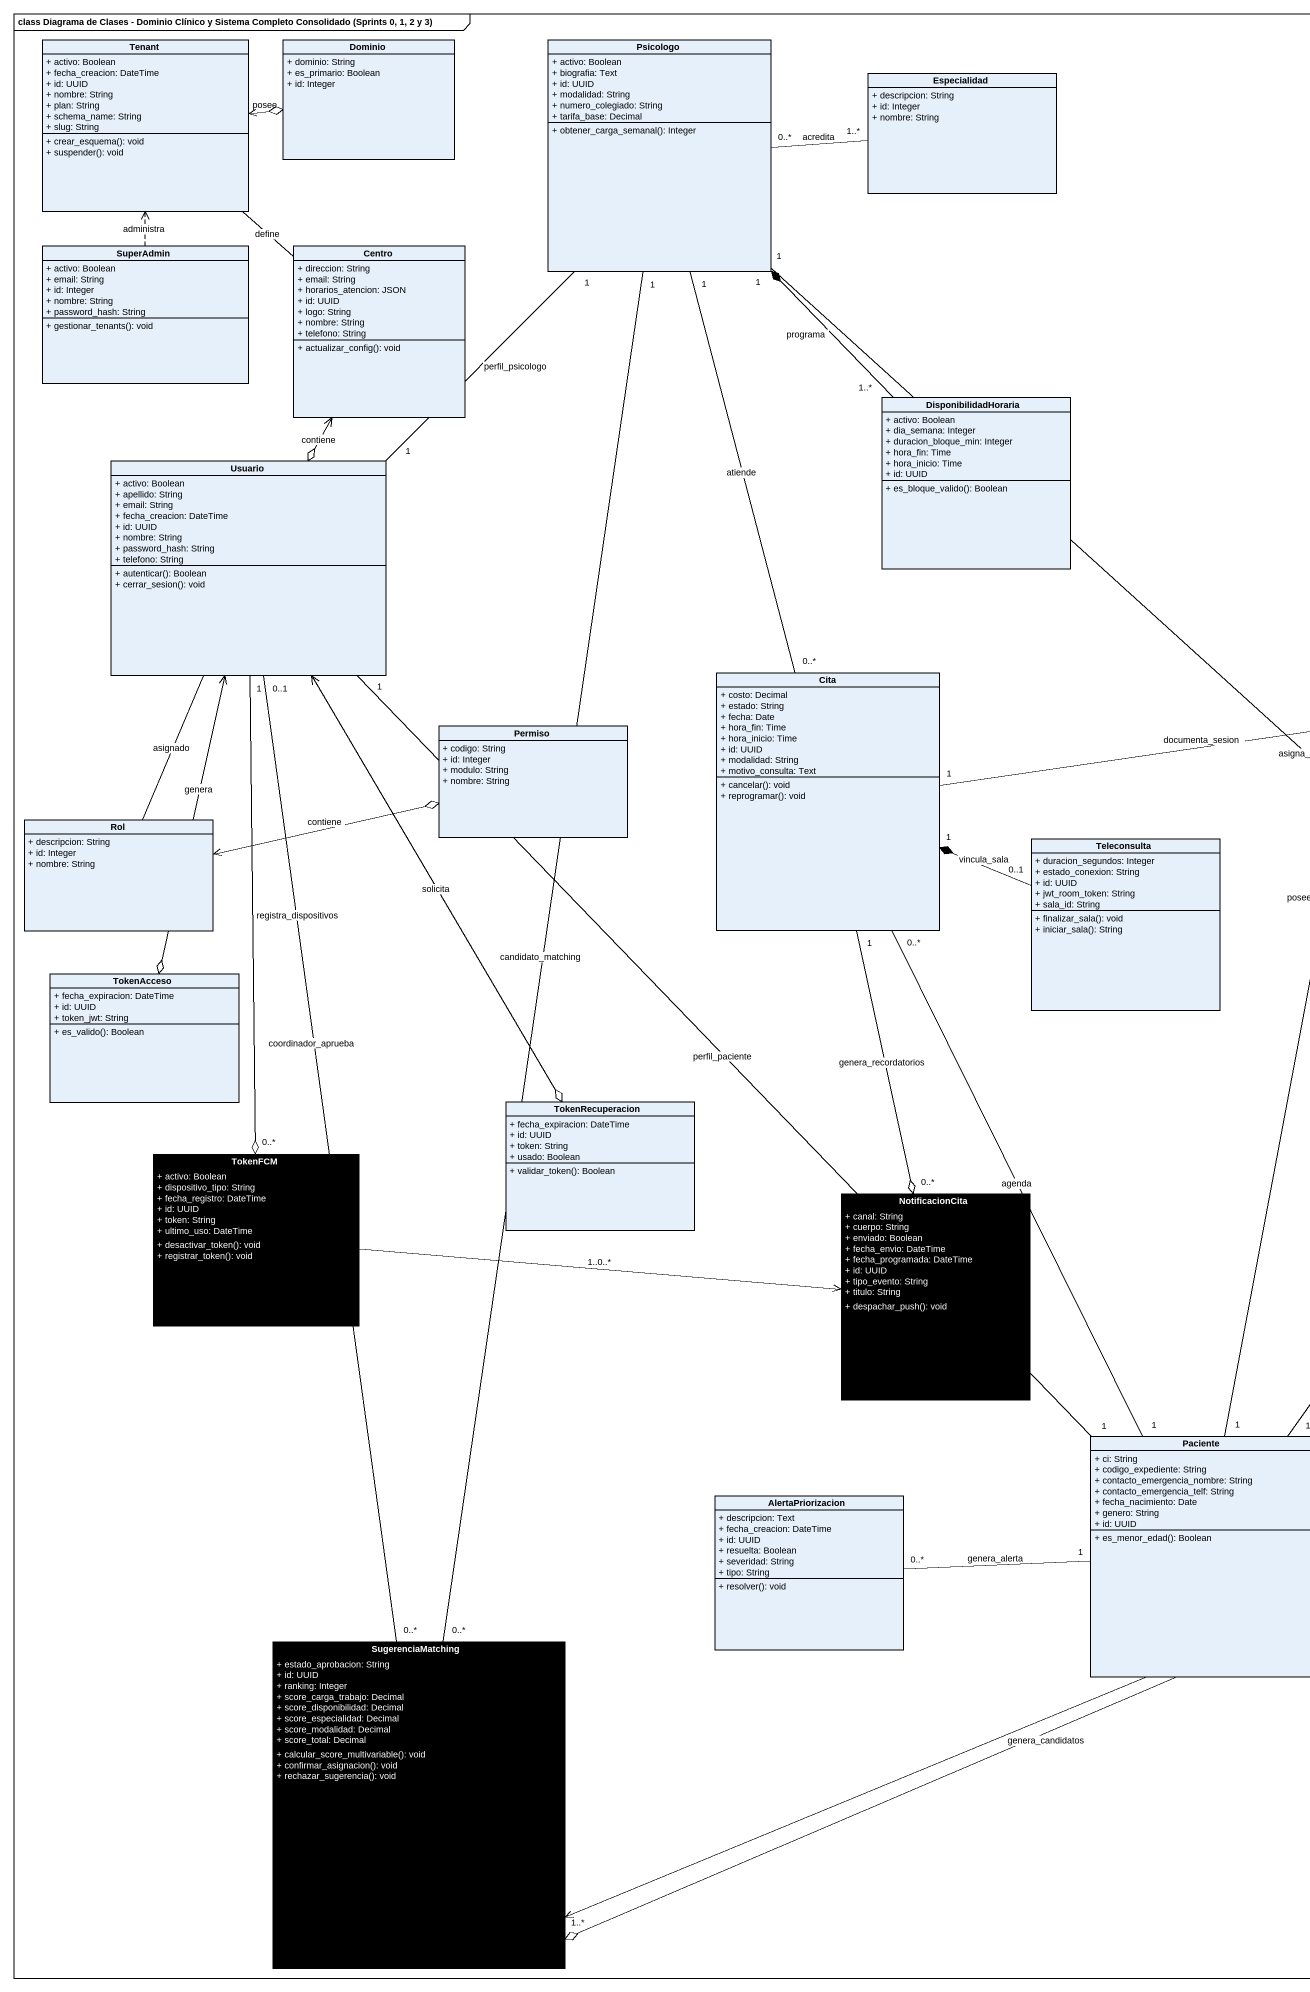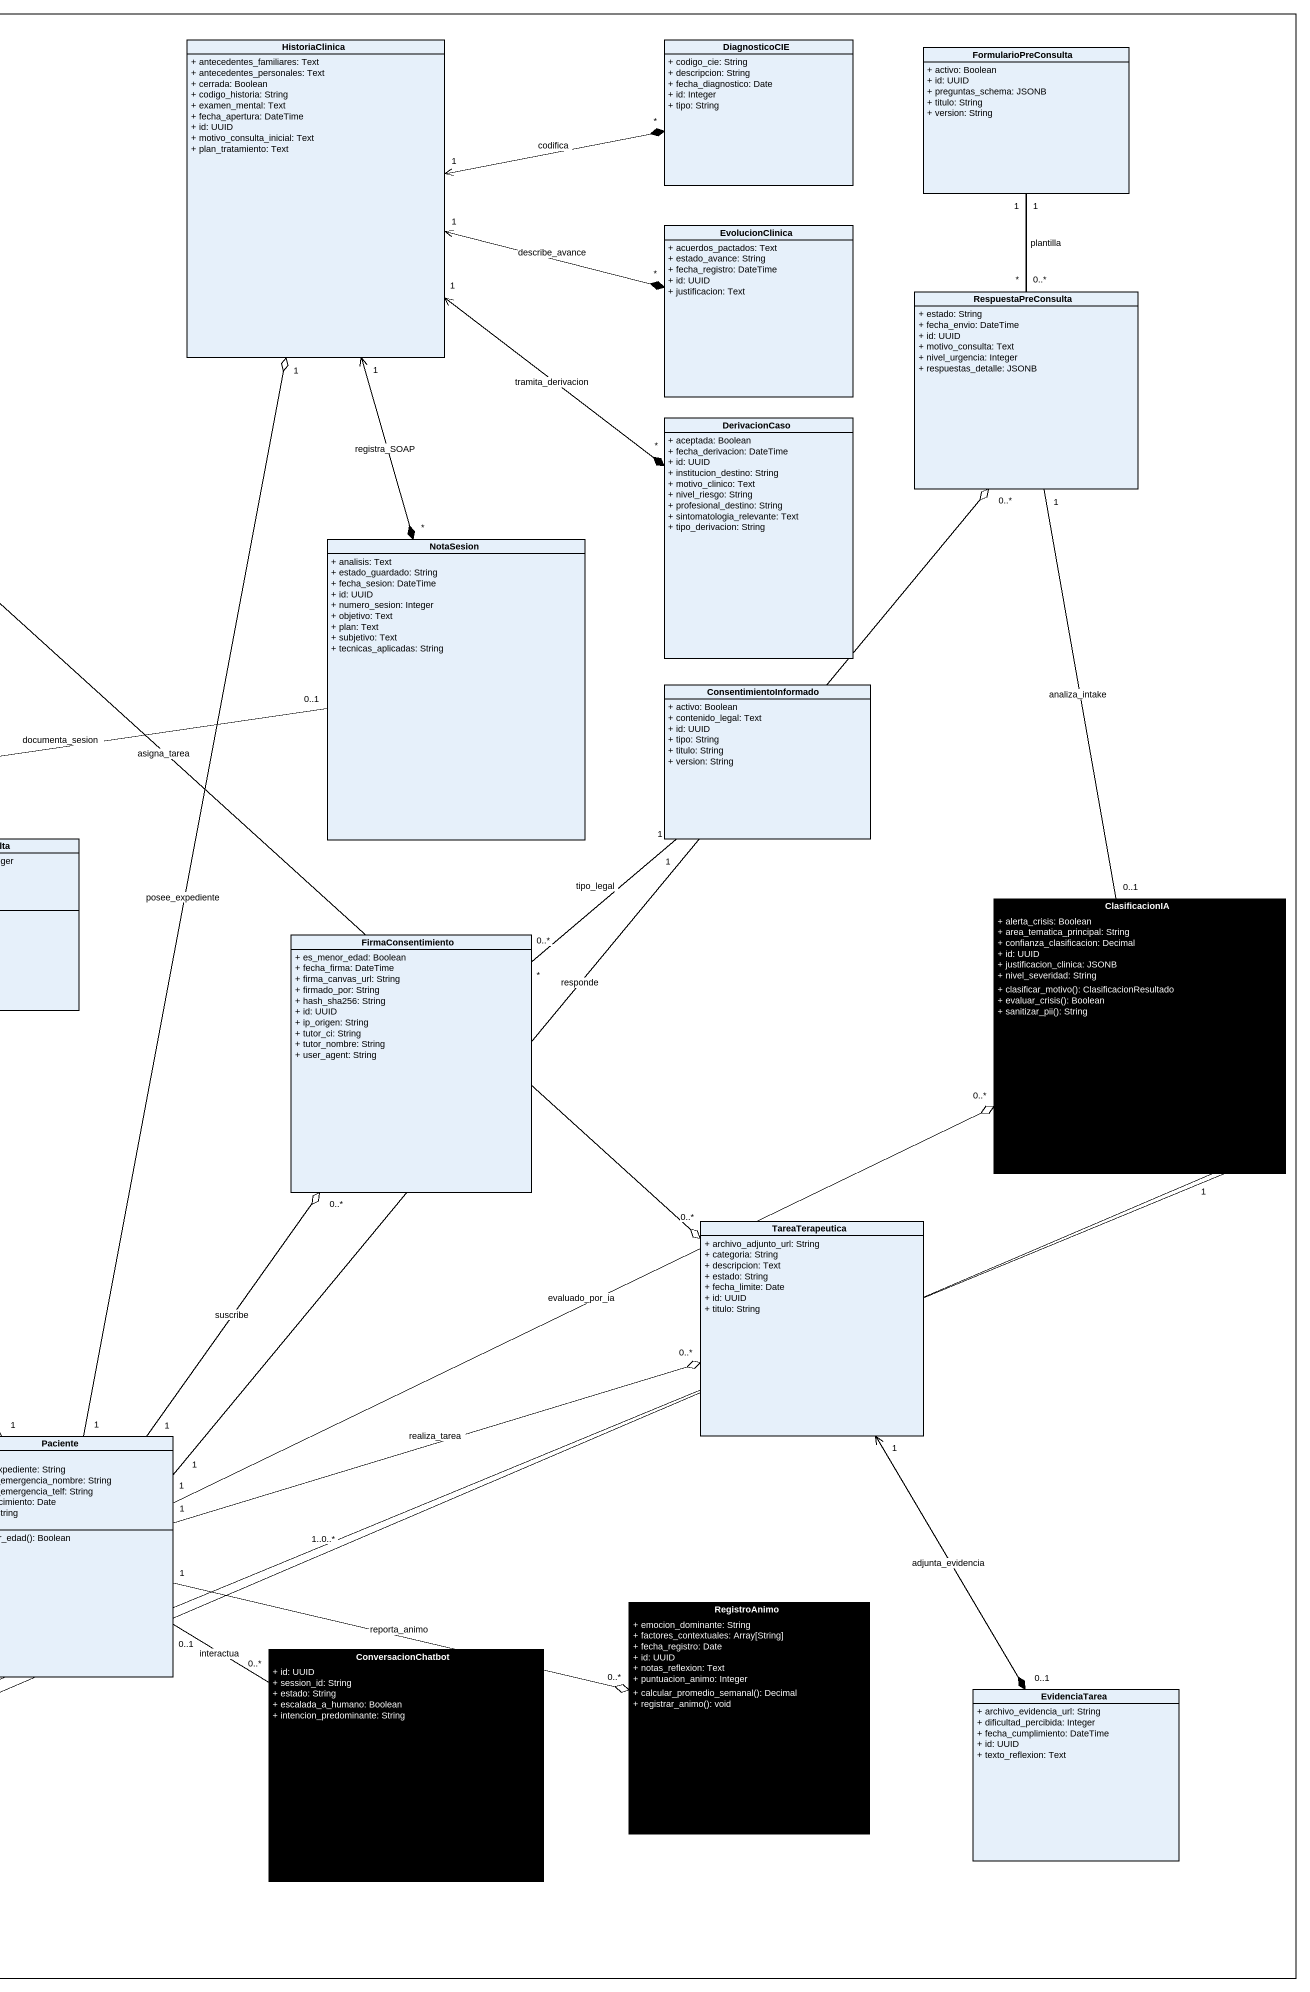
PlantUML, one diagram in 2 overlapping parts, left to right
@startuml
mainframe class Diagrama de Clases - Dominio Clínico y Sistema Completo Consolidado (Sprints 0, 1, 2 y 3)
hide circle
hide empty members
skinparam classAttributeIconSize 0
class Tenant {
  + activo: Boolean
  + fecha_creacion: DateTime
  + id: UUID
  + nombre: String
  + plan: String
  + schema_name: String
  + slug: String
  + crear_esquema(): void
  + suspender(): void
}
class Dominio {
  + dominio: String
  + es_primario: Boolean
  + id: Integer
}
class Psicologo {
  + activo: Boolean
  + biografia: Text
  + id: UUID
  + modalidad: String
  + numero_colegiado: String
  + tarifa_base: Decimal
  + obtener_carga_semanal(): Integer
}
class HistoriaClinica {
  + antecedentes_familiares: Text
  + antecedentes_personales: Text
  + cerrada: Boolean
  + codigo_historia: String
  + examen_mental: Text
  + fecha_apertura: DateTime
  + id: UUID
  + motivo_consulta_inicial: Text
  + plan_tratamiento: Text
}
class DiagnosticoCIE {
  + codigo_cie: String
  + descripcion: String
  + fecha_diagnostico: Date
  + id: Integer
  + tipo: String
}
class FormularioPreConsulta {
  + activo: Boolean
  + id: UUID
  + preguntas_schema: JSONB
  + titulo: String
  + version: String
}
class Especialidad {
  + descripcion: String
  + id: Integer
  + nombre: String
}
class SuperAdmin {
  + activo: Boolean
  + email: String
  + id: Integer
  + nombre: String
  + password_hash: String
  + gestionar_tenants(): void
}
class Centro {
  + direccion: String
  + email: String
  + horarios_atencion: JSON
  + id: UUID
  + logo: String
  + nombre: String
  + telefono: String
  + actualizar_config(): void
}
class EvolucionClinica {
  + acuerdos_pactados: Text
  + estado_avance: String
  + fecha_registro: DateTime
  + id: UUID
  + justificacion: Text
}
class RespuestaPreConsulta {
  + estado: String
  + fecha_envio: DateTime
  + id: UUID
  + motivo_consulta: Text
  + nivel_urgencia: Integer
  + respuestas_detalle: JSONB
}
class DisponibilidadHoraria {
  + activo: Boolean
  + dia_semana: Integer
  + duracion_bloque_min: Integer
  + hora_fin: Time
  + hora_inicio: Time
  + id: UUID
  + es_bloque_valido(): Boolean
}
class DerivacionCaso {
  + aceptada: Boolean
  + fecha_derivacion: DateTime
  + id: UUID
  + institucion_destino: String
  + motivo_clinico: Text
  + nivel_riesgo: String
  + profesional_destino: String
  + sintomatologia_relevante: Text
  + tipo_derivacion: String
}
class Usuario {
  + activo: Boolean
  + apellido: String
  + email: String
  + fecha_creacion: DateTime
  + id: UUID
  + nombre: String
  + password_hash: String
  + telefono: String
  + autenticar(): Boolean
  + cerrar_sesion(): void
}
class NotaSesion {
  + analisis: Text
  + estado_guardado: String
  + fecha_sesion: DateTime
  + id: UUID
  + numero_sesion: Integer
  + objetivo: Text
  + plan: Text
  + subjetivo: Text
  + tecnicas_aplicadas: String
}
class Cita {
  + costo: Decimal
  + estado: String
  + fecha: Date
  + hora_fin: Time
  + hora_inicio: Time
  + id: UUID
  + modalidad: String
  + motivo_consulta: Text
  + cancelar(): void
  + reprogramar(): void
}
class ConsentimientoInformado {
  + activo: Boolean
  + contenido_legal: Text
  + id: UUID
  + tipo: String
  + titulo: String
  + version: String
}
class Permiso {
  + codigo: String
  + id: Integer
  + modulo: String
  + nombre: String
}
class Rol {
  + descripcion: String
  + id: Integer
  + nombre: String
}
class Teleconsulta {
  + duracion_segundos: Integer
  + estado_conexion: String
  + id: UUID
  + jwt_room_token: String
  + sala_id: String
  + finalizar_sala(): void
  + iniciar_sala(): String
}
class ClasificacionIA #000000 {
  + alerta_crisis: Boolean
  + area_tematica_principal: String
  + confianza_clasificacion: Decimal
  + id: UUID
  + justificacion_clinica: JSONB
  + nivel_severidad: String
  + clasificar_motivo(): ClasificacionResultado
  + evaluar_crisis(): Boolean
  + sanitizar_pii(): String
}
class FirmaConsentimiento {
  + es_menor_edad: Boolean
  + fecha_firma: DateTime
  + firma_canvas_url: String
  + firmado_por: String
  + hash_sha256: String
  + id: UUID
  + ip_origen: String
  + tutor_ci: String
  + tutor_nombre: String
  + user_agent: String
}
class TokenAcceso {
  + fecha_expiracion: DateTime
  + id: UUID
  + token_jwt: String
  + es_valido(): Boolean
}
class TokenRecuperacion {
  + fecha_expiracion: DateTime
  + id: UUID
  + token: String
  + usado: Boolean
  + validar_token(): Boolean
}
class TokenFCM #000000 {
  + activo: Boolean
  + dispositivo_tipo: String
  + fecha_registro: DateTime
  + id: UUID
  + token: String
  + ultimo_uso: DateTime
  + desactivar_token(): void
  + registrar_token(): void
}
class NotificacionCita #000000 {
  + canal: String
  + cuerpo: String
  + enviado: Boolean
  + fecha_envio: DateTime
  + fecha_programada: DateTime
  + id: UUID
  + tipo_evento: String
  + titulo: String
  + despachar_push(): void
}
class TareaTerapeutica {
  + archivo_adjunto_url: String
  + categoria: String
  + descripcion: Text
  + estado: String
  + fecha_limite: Date
  + id: UUID
  + titulo: String
}
class Paciente {
  + ci: String
  + codigo_expediente: String
  + contacto_emergencia_nombre: String
  + contacto_emergencia_telf: String
  + fecha_nacimiento: Date
  + genero: String
  + id: UUID
  + es_menor_edad(): Boolean
}
class AlertaPriorizacion {
  + descripcion: Text
  + fecha_creacion: DateTime
  + id: UUID
  + resuelta: Boolean
  + severidad: String
  + tipo: String
  + resolver(): void
}
class RegistroAnimo #000000 {
  + emocion_dominante: String
  + factores_contextuales: Array[String]
  + fecha_registro: Date
  + id: UUID
  + notas_reflexion: Text
  + puntuacion_animo: Integer
  + calcular_promedio_semanal(): Decimal
  + registrar_animo(): void
}
class SugerenciaMatching #000000 {
  + estado_aprobacion: String
  + id: UUID
  + ranking: Integer
  + score_carga_trabajo: Decimal
  + score_disponibilidad: Decimal
  + score_especialidad: Decimal
  + score_modalidad: Decimal
  + score_total: Decimal
  + calcular_score_multivariable(): void
  + confirmar_asignacion(): void
  + rechazar_sugerencia(): void
}
class ConversacionChatbot #000000 {
  + id: UUID
  + session_id: String
  + estado: String
  + escalada_a_humano: Boolean
  + intencion_predominante: String
}
class EvidenciaTarea {
  + archivo_evidencia_url: String
  + dificultad_percibida: Integer
  + fecha_cumplimiento: DateTime
  + id: UUID
  + texto_reflexion: Text
}
Tenant <-right-o Dominio : posee
Tenant -- Centro : define
Psicologo "0..*" -right- "1..*" Especialidad : acredita
Psicologo "1" *-- "1..*" DisponibilidadHoraria : programa
Psicologo "1" -- "0..*" Cita : atiende
Psicologo "1" --o "0..*" TareaTerapeutica : asigna_tarea
Psicologo "1" -- "0..*" SugerenciaMatching : candidato_matching
HistoriaClinica "1" <-right-* "*" DiagnosticoCIE : codifica
HistoriaClinica "1" <-right-* "*" EvolucionClinica : describe_avance
HistoriaClinica "1" <--* "*" DerivacionCaso : tramita_derivacion
HistoriaClinica "1" <--* "*" NotaSesion : registra_SOAP
FormularioPreConsulta "1" -- "0..*" RespuestaPreConsulta : plantilla
SuperAdmin .up.> Tenant : administra
Centro <--o Usuario : contiene
RespuestaPreConsulta "*" -up- "1" FormularioPreConsulta
RespuestaPreConsulta "1" -- "0..1" ClasificacionIA : analiza_intake
Usuario "1" -up- "1" Psicologo : perfil_psicologo
Usuario -- Rol : asignado
Usuario <--o TokenAcceso : genera
Usuario <--o TokenRecuperacion : solicita
Usuario "1" --o "0..*" TokenFCM : registra_dispositivos
Usuario "1" -- "1" Paciente : perfil_paciente
Usuario "0..1" -- "0..*" SugerenciaMatching : coordinador_aprueba
Cita "1" -right- "0..1" NotaSesion : documenta_sesion
Cita "1" *-right- "0..1" Teleconsulta : vincula_sala
Cita "1" --o "0..*" NotificacionCita : genera_recordatorios
ConsentimientoInformado "1" -- "0..*" FirmaConsentimiento : tipo_legal
Rol <-right-o Permiso : contiene
ClasificacionIA -left-> SugerenciaMatching : 1..0..*
ClasificacionIA "1" -left-o "1..*" SugerenciaMatching : genera_candidatos
FirmaConsentimiento "*" -up- "1" ConsentimientoInformado
TokenFCM -right-> NotificacionCita : 1..0..*
TareaTerapeutica "1" <--* "0..1" EvidenciaTarea : adjunta_evidencia
Paciente "1" -up-o "1" HistoriaClinica : posee_expediente
Paciente "1" -up-o "0..*" RespuestaPreConsulta : responde
Paciente "1" -up- "0..*" Cita : agenda
Paciente "1" -right-o "0..*" ClasificacionIA : evaluado_por_ia
Paciente "1" -up-o "0..*" FirmaConsentimiento : suscribe
Paciente "1" -right-o "0..*" TareaTerapeutica : realiza_tarea
Paciente "1" -left- "0..*" AlertaPriorizacion : genera_alerta
Paciente "1" -right-o "0..*" RegistroAnimo : reporta_animo
Paciente "0..1" -- "0..*" ConversacionChatbot : interactua
@enduml
